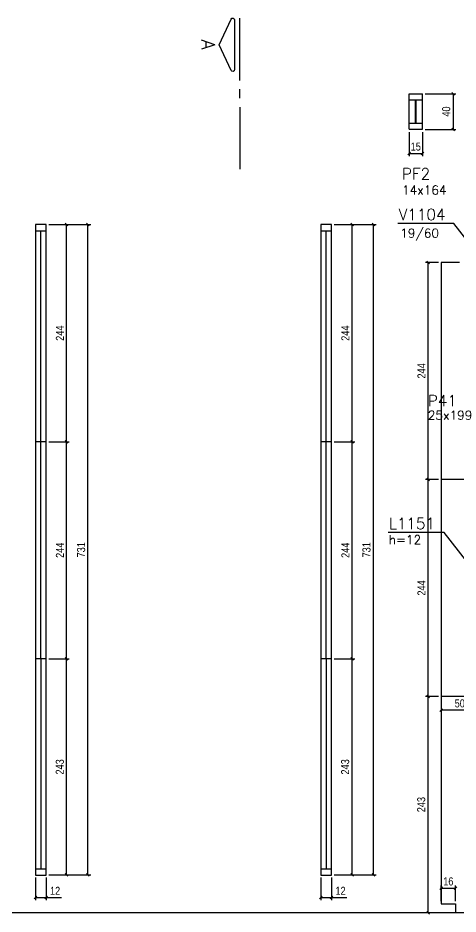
# Model space of a CAD drawing. Extents: x 1860 to 8661, y -614 to 3008.
# Drawn here: x 4696 to 5191, y 1300 to 2307 of the extents above; entities that cross this region are included whole.
import ezdxf
from ezdxf import colors
from ezdxf.entities.mleader import LeaderData, LeaderLine
from ezdxf.enums import TextEntityAlignment as Align
from ezdxf.math import Vec2, Vec3

# ---------------------------------------------------------------- set-up
doc = ezdxf.new("R2010")
doc.units = 0
for name, color, linetype in [('COTA', 241, 'Continuous'), ('F-AUX-RED', 1, 'Continuous'), ('F-CORTE-INDICAÇÃO', 4, 'Continuous'), ('F-LAJES-DIM', 2, 'Continuous'), ('F-LAJES-NOME', 4, 'Continuous'), ('F-PILARES-DIM', 172, 'Continuous'), ('F-PILARES-NOME', 170, 'Continuous'), ('F-VIGAS', 3, 'Continuous'), ('F-VIGAS-DIM', 2, 'Continuous'), ('F-VIGAS-NOME', 4, 'Continuous'), ('Painéis', 200, 'Continuous'), ('SARR_2.2x7', 40, 'Continuous'), ('SARR_EDITAR', 141, 'Continuous')]:
    doc.layers.add(name, color=color, linetype=linetype)
doc.styles.add('COTA TECNICA-50', font='techl___.ttf', dxfattribs={"height": 9})
doc.styles.add('MCP', font='romans.shx')
doc.styles.add('ROMANS', font='romans.shx')
doc.styles.get("Standard").update_dxf_attribs({"font": 'arial.ttf'})
doc.dimstyles.new('COTA PAINEL-50', dxfattribs={"dimtxt": 9, "dimasz": 3, "dimexe": 3, "dimexo": 3, "dimgap": 3, "dimtad": 1, "dimdec": 1, "dimzin": 12, "dimdsep": 46, "dimtxsty": 'COTA TECNICA-50', "dimblk1": 'OBLIQUE', "dimblk2": 'OBLIQUE', "dimsah": 1, "dimcen": 0.9, "dimclrd": 4, "dimclre": 4, "dimclrt": 240, "dimadec": 1, "dimazin": 3, "dimtfac": 1, "dimtdec": 1, "dimtmove": 0, "dimatfit": 3, "dimfxl": 1, "dimtolj": 1, "dimtzin": 12, "dimarcsym": 0})

# ---------------------------------------------------------------- blocks, each defined once
blk = doc.blocks.new('*U8')
at = {"layer": 'F-CORTE-INDICAÇÃO'}
for p, q in [((-100, 0), (-170, 0)), ((-80, 0), (-90, 0)), ((-70, 0), (0, 0))]:
    blk.add_line(p, q, dxfattribs=at)
blk.add_lwpolyline([(-112, 6, 0.802585), (-111.2, 9.8), (-140, 23.3), (-168.8, 9.8, 0.802585), (-168, 6)], format="xyb", close=True, dxfattribs=at)
at = {"layer": 'F-CORTE-INDICAÇÃO', "style": 'ROMANS'}
blk.add_attdef('CORTE', text='', height=15, dxfattribs=at).set_placement((-140, 35.8), align=Align.MIDDLE_CENTER)
at = {"layer": 'F-CORTE-INDICAÇÃO', "color": 2, "style": 'ROMANS'}
blk.add_attdef('FOLHA', text='', height=12, dxfattribs=at).set_placement((-140, -10), align=Align.MIDDLE_CENTER)
blk = doc.blocks.new('_Dot')
at = {"color": 0, "linetype": 'ByBlock', "lineweight": -2}
blk.add_line((-0.5, 0), (-1, 0), dxfattribs=at)
at = {"color": 0, "linetype": 'ByBlock', "const_width": 0.5}
blk.add_lwpolyline([(-0.25, 0, 1), (0.25, 0, 1)], format="xyb", close=True, dxfattribs=at)
blk = doc.blocks.new('_Oblique')
at = {"color": 0, "linetype": 'ByBlock', "lineweight": -2}
blk.add_line((-0.5, -0.5), (0.5, 0.5), dxfattribs=at)
blk = doc.blocks.new('*D1084')
at = {"layer": 'COTA', "color": 4, "lineweight": -2, "transparency": 16777216}
for p, q in [((4731, 2074.7), (4778.1, 2074.7)), ((4775.1, 1343.7), (4775.1, 2074.7)), ((4731, 1343.7), (4778.1, 1343.7))]:
    blk.add_line(p, q, dxfattribs=at)
at = {"layer": 'Defpoints', "color": 0, "transparency": 16777216}
for p in [(4728, 2074.7), (4775.1, 2074.7), (4728, 1343.7)]:
    blk.add_point(p, dxfattribs=at)
at = {"layer": 'COTA', "color": 4, "lineweight": -2, "transparency": 16777216, "xscale": 3, "yscale": 3, "zscale": 3}
for p, rotation in [((4775.1, 2074.7), 90), ((4775.1, 1343.7), 270)]:
    blk.add_blockref('_Oblique', p, dxfattribs=dict(at, rotation=rotation))
at = {"layer": 'COTA', "color": 240, "transparency": 16777216, "insert": (4767.4, 1709.2), "char_height": 9, "attachment_point": 5, "rotation": 90, "style": 'COTA TECNICA-50'}
blk.add_mtext('\\A1;731', dxfattribs=at)
blk = doc.blocks.new('*D1085')
at = {"layer": 'COTA', "color": 4, "lineweight": -2, "transparency": 16777216}
for p, q in [((4731, 1586.7), (4754.1, 1586.7)), ((4751.1, 1343.7), (4751.1, 1586.7)), ((4731, 1343.7), (4754.1, 1343.7))]:
    blk.add_line(p, q, dxfattribs=at)
at = {"layer": 'Defpoints', "color": 0, "transparency": 16777216}
for p in [(4728, 1586.7), (4751.1, 1586.7), (4728, 1343.7)]:
    blk.add_point(p, dxfattribs=at)
at = {"layer": 'COTA', "color": 4, "lineweight": -2, "transparency": 16777216, "xscale": 3, "yscale": 3, "zscale": 3}
for p, rotation in [((4751.1, 1586.7), 90), ((4751.1, 1343.7), 270)]:
    blk.add_blockref('_Oblique', p, dxfattribs=dict(at, rotation=rotation))
at = {"layer": 'COTA', "color": 240, "transparency": 16777216, "insert": (4743.4, 1465.2), "char_height": 9, "attachment_point": 5, "rotation": 90, "style": 'COTA TECNICA-50'}
blk.add_mtext('\\A1;243', dxfattribs=at)
blk = doc.blocks.new('*D1086')
at = {"layer": 'COTA', "color": 4, "lineweight": -2, "transparency": 16777216}
for p, q in [((4731, 1830.7), (4754.1, 1830.7)), ((4751.1, 1586.7), (4751.1, 1830.7)), ((4731, 1586.7), (4754.1, 1586.7))]:
    blk.add_line(p, q, dxfattribs=at)
at = {"layer": 'Defpoints', "color": 0, "transparency": 16777216}
for p in [(4728, 1830.7), (4751.1, 1830.7), (4728, 1586.7)]:
    blk.add_point(p, dxfattribs=at)
at = {"layer": 'COTA', "color": 4, "lineweight": -2, "transparency": 16777216, "xscale": 3, "yscale": 3, "zscale": 3}
for p, rotation in [((4751.1, 1830.7), 90), ((4751.1, 1586.7), 270)]:
    blk.add_blockref('_Oblique', p, dxfattribs=dict(at, rotation=rotation))
at = {"layer": 'COTA', "color": 240, "transparency": 16777216, "insert": (4743.5, 1708.7), "char_height": 9, "attachment_point": 5, "rotation": 90, "style": 'COTA TECNICA-50'}
blk.add_mtext('\\A1;244', dxfattribs=at)
blk = doc.blocks.new('*D1087')
at = {"layer": 'COTA', "color": 4, "lineweight": -2, "transparency": 16777216}
for p, q in [((4731, 2074.7), (4754.1, 2074.7)), ((4751.1, 1830.7), (4751.1, 2074.7)), ((4731, 1830.7), (4754.1, 1830.7))]:
    blk.add_line(p, q, dxfattribs=at)
at = {"layer": 'Defpoints', "color": 0, "transparency": 16777216}
for p in [(4728, 2074.7), (4751.1, 2074.7), (4728, 1830.7)]:
    blk.add_point(p, dxfattribs=at)
at = {"layer": 'COTA', "color": 4, "lineweight": -2, "transparency": 16777216, "xscale": 3, "yscale": 3, "zscale": 3}
for p, rotation in [((4751.1, 2074.7), 90), ((4751.1, 1830.7), 270)]:
    blk.add_blockref('_Oblique', p, dxfattribs=dict(at, rotation=rotation))
at = {"layer": 'COTA', "color": 240, "transparency": 16777216, "insert": (4743.5, 1952.7), "char_height": 9, "attachment_point": 5, "rotation": 90, "style": 'COTA TECNICA-50'}
blk.add_mtext('\\A1;244', dxfattribs=at)
blk = doc.blocks.new('*D1088')
at = {"layer": 'COTA', "color": 4, "lineweight": -2, "transparency": 16777216}
for p, q in [((4716, 1340.7), (4716, 1315.3)), ((4728, 1340.7), (4728, 1315.3)), ((4716, 1318.3), (4728, 1318.3)), ((4728, 1318.3), (4745.3, 1318.3))]:
    blk.add_line(p, q, dxfattribs=at)
at = {"layer": 'Defpoints', "color": 0, "transparency": 16777216}
for p in [(4716, 1343.7), (4728, 1343.7), (4728, 1318.3)]:
    blk.add_point(p, dxfattribs=at)
at = {"layer": 'COTA', "color": 4, "lineweight": -2, "transparency": 16777216, "xscale": 3, "yscale": 3, "zscale": 3, "rotation": 180}
blk.add_blockref('_Oblique', (4716, 1318.3), dxfattribs=at)
at = {"layer": 'COTA', "color": 4, "lineweight": -2, "transparency": 16777216, "xscale": 3, "yscale": 3, "zscale": 3}
blk.add_blockref('_Oblique', (4728, 1318.3), dxfattribs=at)
at = {"layer": 'COTA', "color": 240, "transparency": 16777216, "insert": (4738.1, 1325.9), "char_height": 9, "attachment_point": 5, "style": 'COTA TECNICA-50'}
blk.add_mtext('\\A1;12', dxfattribs=at)
blk = doc.blocks.new('*D1093')
at = {"layer": 'COTA', "color": 4, "lineweight": -2, "transparency": 16777216}
for p, q in [((5172.4, 1314.3), (5172.4, 1331.8)), ((5188.4, 1314.3), (5188.4, 1331.8)), ((5172.4, 1328.8), (5188.4, 1328.8))]:
    blk.add_line(p, q, dxfattribs=at)
at = {"layer": 'Defpoints', "color": 0, "transparency": 16777216}
for p in [(5188.4, 1328.8), (5172.4, 1311.3), (5188.4, 1311.3)]:
    blk.add_point(p, dxfattribs=at)
at = {"layer": 'COTA', "color": 4, "lineweight": -2, "transparency": 16777216, "xscale": 3, "yscale": 3, "zscale": 3, "rotation": 180}
blk.add_blockref('_Oblique', (5172.4, 1328.8), dxfattribs=at)
at = {"layer": 'COTA', "color": 4, "lineweight": -2, "transparency": 16777216, "xscale": 3, "yscale": 3, "zscale": 3}
blk.add_blockref('_Oblique', (5188.4, 1328.8), dxfattribs=at)
at = {"layer": 'COTA', "color": 240, "transparency": 16777216, "insert": (5180.4, 1336.4), "char_height": 9, "attachment_point": 5, "style": 'COTA TECNICA-50'}
blk.add_mtext('\\A1;16', dxfattribs=at)
blk = doc.blocks.new('*D1094')
at = {"layer": 'COTA', "color": 4, "lineweight": -2, "transparency": 16777216}
for p, q in [((5169.4, 1544.3), (5154.7, 1544.3)), ((5157.7, 1301.3), (5157.7, 1544.3)), ((5185.4, 1301.3), (5154.7, 1301.3))]:
    blk.add_line(p, q, dxfattribs=at)
at = {"layer": 'Defpoints', "color": 0, "transparency": 16777216}
for p in [(5157.7, 1544.3), (5172.4, 1544.3), (5188.4, 1301.3)]:
    blk.add_point(p, dxfattribs=at)
at = {"layer": 'COTA', "color": 4, "lineweight": -2, "transparency": 16777216, "xscale": 3, "yscale": 3, "zscale": 3}
for p, rotation in [((5157.7, 1544.3), 90), ((5157.7, 1301.3), 270)]:
    blk.add_blockref('_Oblique', p, dxfattribs=dict(at, rotation=rotation))
at = {"layer": 'COTA', "color": 240, "transparency": 16777216, "insert": (5150, 1422.8), "char_height": 9, "attachment_point": 5, "rotation": 90, "style": 'COTA TECNICA-50'}
blk.add_mtext('\\A1;243', dxfattribs=at)
blk = doc.blocks.new('*D1091')
at = {"layer": 'COTA', "color": 4, "lineweight": -2, "transparency": 16777216}
for p, q in [((5169.4, 1788.3), (5154.7, 1788.3)), ((5157.7, 1544.3), (5157.7, 1788.3)), ((5169.4, 1544.3), (5154.7, 1544.3))]:
    blk.add_line(p, q, dxfattribs=at)
at = {"layer": 'Defpoints', "color": 0, "transparency": 16777216}
for p in [(5157.7, 1788.3), (5172.4, 1788.3), (5172.4, 1544.3)]:
    blk.add_point(p, dxfattribs=at)
at = {"layer": 'COTA', "color": 4, "lineweight": -2, "transparency": 16777216, "xscale": 3, "yscale": 3, "zscale": 3}
for p, rotation in [((5157.7, 1788.3), 90), ((5157.7, 1544.3), 270)]:
    blk.add_blockref('_Oblique', p, dxfattribs=dict(at, rotation=rotation))
at = {"layer": 'COTA', "color": 240, "transparency": 16777216, "insert": (5150.2, 1666.3), "char_height": 9, "attachment_point": 5, "rotation": 90, "style": 'COTA TECNICA-50'}
blk.add_mtext('\\A1;244', dxfattribs=at)
blk = doc.blocks.new('*D1092')
at = {"layer": 'COTA', "color": 4, "lineweight": -2, "transparency": 16777216}
for p, q in [((5169.4, 2032.3), (5154.7, 2032.3)), ((5157.7, 1788.3), (5157.7, 2032.3)), ((5169.4, 1788.3), (5154.7, 1788.3))]:
    blk.add_line(p, q, dxfattribs=at)
at = {"layer": 'Defpoints', "color": 0, "transparency": 16777216}
for p in [(5157.7, 2032.3), (5172.4, 2032.3), (5172.4, 1788.3)]:
    blk.add_point(p, dxfattribs=at)
at = {"layer": 'COTA', "color": 4, "lineweight": -2, "transparency": 16777216, "xscale": 3, "yscale": 3, "zscale": 3}
for p, rotation in [((5157.7, 2032.3), 90), ((5157.7, 1788.3), 270)]:
    blk.add_blockref('_Oblique', p, dxfattribs=dict(at, rotation=rotation))
at = {"layer": 'COTA', "color": 240, "transparency": 16777216, "insert": (5150.2, 1910.3), "char_height": 9, "attachment_point": 5, "rotation": 90, "style": 'COTA TECNICA-50'}
blk.add_mtext('\\A1;244', dxfattribs=at)
blk = doc.blocks.new('*D1090')
at = {"layer": 'COTA', "color": 4, "lineweight": -2, "transparency": 16777216}
for p, q in [((5172.4, 1541.3), (5172.4, 1526)), ((5222.9, 1541.3), (5222.9, 1526)), ((5222.9, 1529), (5172.4, 1529))]:
    blk.add_line(p, q, dxfattribs=at)
at = {"layer": 'Defpoints', "color": 0, "transparency": 16777216}
for p in [(5172.4, 1544.3), (5222.9, 1544.3), (5172.4, 1529)]:
    blk.add_point(p, dxfattribs=at)
at = {"layer": 'COTA', "color": 4, "lineweight": -2, "transparency": 16777216, "xscale": 3, "yscale": 3, "zscale": 3, "rotation": 180}
blk.add_blockref('_Oblique', (5172.4, 1529), dxfattribs=at)
at = {"layer": 'COTA', "color": 4, "lineweight": -2, "transparency": 16777216, "xscale": 3, "yscale": 3, "zscale": 3}
blk.add_blockref('_Oblique', (5222.9, 1529), dxfattribs=at)
at = {"layer": 'COTA', "color": 240, "transparency": 16777216, "insert": (5197.6, 1536.5), "char_height": 9, "attachment_point": 5, "style": 'COTA TECNICA-50'}
blk.add_mtext('\\A1;50.5', dxfattribs=at)
blk = doc.blocks.new('*D1317')
at = {"layer": 'COTA', "color": 4, "lineweight": -2, "transparency": 16777216}
for p, q in [((5154.3, 2221.8), (5188.7, 2221.8)), ((5185.7, 2221.8), (5185.7, 2181.8)), ((5154.3, 2181.8), (5188.7, 2181.8))]:
    blk.add_line(p, q, dxfattribs=at)
at = {"layer": 'Defpoints', "color": 0, "transparency": 16777216}
for p in [(5151.3, 2221.8), (5151.3, 2181.8), (5185.7, 2181.8)]:
    blk.add_point(p, dxfattribs=at)
at = {"layer": 'COTA', "color": 4, "lineweight": -2, "transparency": 16777216, "xscale": 3, "yscale": 3, "zscale": 3}
for p, rotation in [((5185.7, 2221.8), 90), ((5185.7, 2181.8), 270)]:
    blk.add_blockref('_Oblique', p, dxfattribs=dict(at, rotation=rotation))
at = {"layer": 'COTA', "color": 240, "transparency": 16777216, "insert": (5178.1, 2201.8), "char_height": 9, "attachment_point": 5, "rotation": 90, "style": 'COTA TECNICA-50'}
blk.add_mtext('\\A1;40', dxfattribs=at)
blk = doc.blocks.new('*D1318')
at = {"layer": 'COTA', "color": 4, "lineweight": -2, "transparency": 16777216}
for p, q in [((5136.3, 2178.8), (5136.3, 2151.8)), ((5151.3, 2178.8), (5151.3, 2151.8)), ((5136.3, 2154.8), (5151.3, 2154.8))]:
    blk.add_line(p, q, dxfattribs=at)
at = {"layer": 'Defpoints', "color": 0, "transparency": 16777216}
for p in [(5136.3, 2181.8), (5151.3, 2181.8), (5151.3, 2154.8)]:
    blk.add_point(p, dxfattribs=at)
at = {"layer": 'COTA', "color": 4, "lineweight": -2, "transparency": 16777216, "xscale": 3, "yscale": 3, "zscale": 3, "rotation": 180}
blk.add_blockref('_Oblique', (5136.3, 2154.8), dxfattribs=at)
at = {"layer": 'COTA', "color": 4, "lineweight": -2, "transparency": 16777216, "xscale": 3, "yscale": 3, "zscale": 3}
blk.add_blockref('_Oblique', (5151.3, 2154.8), dxfattribs=at)
at = {"layer": 'COTA', "color": 240, "transparency": 16777216, "insert": (5143.8, 2162.4), "char_height": 9, "attachment_point": 5, "style": 'COTA TECNICA-50'}
blk.add_mtext('\\A1;15', dxfattribs=at)
blk = doc.blocks.new('*D1345')
at = {"layer": 'COTA', "color": 4, "lineweight": -2, "transparency": 16777216}
for p, q in [((5052, 2074.7), (5099.1, 2074.7)), ((5096.1, 1343.7), (5096.1, 2074.7)), ((5052, 1343.7), (5099.1, 1343.7))]:
    blk.add_line(p, q, dxfattribs=at)
at = {"layer": 'Defpoints', "color": 0, "transparency": 16777216}
for p in [(5049, 2074.7), (5096.1, 2074.7), (5049, 1343.7)]:
    blk.add_point(p, dxfattribs=at)
at = {"layer": 'COTA', "color": 4, "lineweight": -2, "transparency": 16777216, "xscale": 3, "yscale": 3, "zscale": 3}
for p, rotation in [((5096.1, 2074.7), 90), ((5096.1, 1343.7), 270)]:
    blk.add_blockref('_Oblique', p, dxfattribs=dict(at, rotation=rotation))
at = {"layer": 'COTA', "color": 240, "transparency": 16777216, "insert": (5088.4, 1709.2), "char_height": 9, "attachment_point": 5, "rotation": 90, "style": 'COTA TECNICA-50'}
blk.add_mtext('\\A1;731', dxfattribs=at)
blk = doc.blocks.new('*D1346')
at = {"layer": 'COTA', "color": 4, "lineweight": -2, "transparency": 16777216}
for p, q in [((5052, 1586.7), (5075.1, 1586.7)), ((5072.1, 1343.7), (5072.1, 1586.7)), ((5052, 1343.7), (5075.1, 1343.7))]:
    blk.add_line(p, q, dxfattribs=at)
at = {"layer": 'Defpoints', "color": 0, "transparency": 16777216}
for p in [(5049, 1586.7), (5072.1, 1586.7), (5049, 1343.7)]:
    blk.add_point(p, dxfattribs=at)
at = {"layer": 'COTA', "color": 4, "lineweight": -2, "transparency": 16777216, "xscale": 3, "yscale": 3, "zscale": 3}
for p, rotation in [((5072.1, 1586.7), 90), ((5072.1, 1343.7), 270)]:
    blk.add_blockref('_Oblique', p, dxfattribs=dict(at, rotation=rotation))
at = {"layer": 'COTA', "color": 240, "transparency": 16777216, "insert": (5064.4, 1465.2), "char_height": 9, "attachment_point": 5, "rotation": 90, "style": 'COTA TECNICA-50'}
blk.add_mtext('\\A1;243', dxfattribs=at)
blk = doc.blocks.new('*D1347')
at = {"layer": 'COTA', "color": 4, "lineweight": -2, "transparency": 16777216}
for p, q in [((5052, 1830.7), (5075.1, 1830.7)), ((5072.1, 1586.7), (5072.1, 1830.7)), ((5052, 1586.7), (5075.1, 1586.7))]:
    blk.add_line(p, q, dxfattribs=at)
at = {"layer": 'Defpoints', "color": 0, "transparency": 16777216}
for p in [(5049, 1830.7), (5072.1, 1830.7), (5049, 1586.7)]:
    blk.add_point(p, dxfattribs=at)
at = {"layer": 'COTA', "color": 4, "lineweight": -2, "transparency": 16777216, "xscale": 3, "yscale": 3, "zscale": 3}
for p, rotation in [((5072.1, 1830.7), 90), ((5072.1, 1586.7), 270)]:
    blk.add_blockref('_Oblique', p, dxfattribs=dict(at, rotation=rotation))
at = {"layer": 'COTA', "color": 240, "transparency": 16777216, "insert": (5064.6, 1708.7), "char_height": 9, "attachment_point": 5, "rotation": 90, "style": 'COTA TECNICA-50'}
blk.add_mtext('\\A1;244', dxfattribs=at)
blk = doc.blocks.new('*D1348')
at = {"layer": 'COTA', "color": 4, "lineweight": -2, "transparency": 16777216}
for p, q in [((5052, 2074.7), (5075.1, 2074.7)), ((5072.1, 1830.7), (5072.1, 2074.7)), ((5052, 1830.7), (5075.1, 1830.7))]:
    blk.add_line(p, q, dxfattribs=at)
at = {"layer": 'Defpoints', "color": 0, "transparency": 16777216}
for p in [(5049, 2074.7), (5072.1, 2074.7), (5049, 1830.7)]:
    blk.add_point(p, dxfattribs=at)
at = {"layer": 'COTA', "color": 4, "lineweight": -2, "transparency": 16777216, "xscale": 3, "yscale": 3, "zscale": 3}
for p, rotation in [((5072.1, 2074.7), 90), ((5072.1, 1830.7), 270)]:
    blk.add_blockref('_Oblique', p, dxfattribs=dict(at, rotation=rotation))
at = {"layer": 'COTA', "color": 240, "transparency": 16777216, "insert": (5064.6, 1952.7), "char_height": 9, "attachment_point": 5, "rotation": 90, "style": 'COTA TECNICA-50'}
blk.add_mtext('\\A1;244', dxfattribs=at)
blk = doc.blocks.new('*D1349')
at = {"layer": 'COTA', "color": 4, "lineweight": -2, "transparency": 16777216}
for p, q in [((5037, 1340.7), (5037, 1315.3)), ((5049, 1340.7), (5049, 1315.3)), ((5037, 1318.3), (5049, 1318.3)), ((5049, 1318.3), (5066.3, 1318.3))]:
    blk.add_line(p, q, dxfattribs=at)
at = {"layer": 'Defpoints', "color": 0, "transparency": 16777216}
for p in [(5037, 1343.7), (5049, 1343.7), (5049, 1318.3)]:
    blk.add_point(p, dxfattribs=at)
at = {"layer": 'COTA', "color": 4, "lineweight": -2, "transparency": 16777216, "xscale": 3, "yscale": 3, "zscale": 3, "rotation": 180}
blk.add_blockref('_Oblique', (5037, 1318.3), dxfattribs=at)
at = {"layer": 'COTA', "color": 4, "lineweight": -2, "transparency": 16777216, "xscale": 3, "yscale": 3, "zscale": 3}
blk.add_blockref('_Oblique', (5049, 1318.3), dxfattribs=at)
at = {"layer": 'COTA', "color": 240, "transparency": 16777216, "insert": (5059.2, 1325.9), "char_height": 9, "attachment_point": 5, "style": 'COTA TECNICA-50'}
blk.add_mtext('\\A1;12', dxfattribs=at)

msp = doc.modelspace()

# ---------------------------------------------------------------- linework, layer by layer
at = {"layer": 'F-VIGAS'}
msp.add_lwpolyline([(5222.89, 1301.25), (4561.89, 1301.25)], dxfattribs=at)
at = {"layer": 'Painéis'}
for p, q in [((5136.3, 2181.83), (5136.3, 2221.83)), ((5136.3, 2221.83), (5151.3, 2221.83)), ((5151.3, 2181.83), (5151.3, 2221.83)), ((5136.3, 2181.83), (5151.3, 2181.83)), ((4715.95, 2074.67), (4715.95, 1343.67)), ((4727.95, 2074.67), (4715.95, 2074.67)), ((4727.95, 1343.67), (4727.95, 2074.67)), ((5036.97, 2074.67), (5036.97, 1343.67)), ((5048.97, 2074.67), (5036.97, 2074.67)), ((5048.97, 1343.67), (5048.97, 2074.67)), ((5172.39, 2032.25), (5172.39, 1311.25)), ((5192.89, 2032.25), (5172.39, 2032.25)), ((4727.95, 1830.67), (4715.95, 1830.67)), ((5048.97, 1830.67), (5036.97, 1830.67)), ((5222.89, 1788.25), (5172.39, 1788.25)), ((4727.95, 1586.67), (4715.95, 1586.67)), ((5048.97, 1586.67), (5036.97, 1586.67)), ((5222.89, 1544.25), (5172.39, 1544.25)), ((4715.95, 1343.67), (4727.95, 1343.67)), ((5036.97, 1343.67), (5048.97, 1343.67)), ((5172.39, 1311.25), (5188.39, 1311.25)), ((5188.39, 1311.25), (5188.39, 1301.25))]:
    msp.add_line(p, q, dxfattribs=at)
at = {"layer": 'SARR_2.2x7', "linetype": 'Continuous'}
for p, q in [((5136.3, 2214.83), (5151.3, 2214.83)), ((5143.3, 2188.83), (5143.3, 2214.83)), ((5144.3, 2188.83), (5144.3, 2214.83)), ((5136.3, 2188.83), (5151.3, 2188.83)), ((4715.95, 2067.67), (4727.95, 2067.67)), ((5036.97, 2067.67), (5048.97, 2067.67)), ((4715.95, 1350.67), (4727.95, 1350.67)), ((5036.97, 1350.67), (5048.97, 1350.67))]:
    msp.add_line(p, q, dxfattribs=at)
at = {"layer": 'SARR_EDITAR', "linetype": 'Continuous'}
for p, q in [((4721.95, 1830.67), (4721.95, 2067.67)), ((5042.97, 1830.67), (5042.97, 2067.67)), ((4721.95, 1586.67), (4721.95, 1830.67)), ((5042.97, 1586.67), (5042.97, 1830.67)), ((4721.95, 1586.67), (4721.95, 1350.67)), ((5042.97, 1586.67), (5042.97, 1350.67))]:
    msp.add_line(p, q, dxfattribs=at)

# ---------------------------------------------------------------- block references
at = {"layer": 'F-CORTE-INDICAÇÃO', "linetype": 'Continuous'}
ref = msp.add_blockref('*U8', (4945.86, 2136.89), dxfattribs=dict(at, xscale=-1, rotation=90))
ref.add_attrib('CORTE', 'A', dxfattribs={"height": 15, "rotation": 270, "style": 'ROMANS'}).set_placement((4910.1, 2276.89), align=Align.MIDDLE_CENTER)

# ---------------------------------------------------------------- texts
at = {"layer": 'F-LAJES-DIM', "linetype": 'Continuous', "style": 'MCP'}
msp.add_text('h=12', height=10, dxfattribs=at).set_placement((5113.45, 1715.49))
at = {"layer": 'F-LAJES-NOME', "linetype": 'Continuous', "style": 'MCP'}
msp.add_text('L1151', height=12.5, dxfattribs=at).set_placement((5113.45, 1732.49))
at = {"layer": 'F-PILARES-DIM', "linetype": 'Continuous', "style": 'MCP'}
for s, p in [('14x164', (5128.33, 2108.54)), ('25x199', (5157.31, 1855.48))]:
    msp.add_text(s, height=10, dxfattribs=at).set_placement(p)
at = {"layer": 'F-PILARES-NOME', "linetype": 'Continuous', "style": 'MCP'}
for s, p in [('PF2', (5128.33, 2125.6)), ('P41', (5157.31, 1870.48))]:
    msp.add_text(s, height=12.5, dxfattribs=at).set_placement(p)
at = {"layer": 'F-VIGAS-DIM', "linetype": 'Continuous', "style": 'MCP'}
msp.add_text('19/60', height=10, dxfattribs=at).set_placement((5126.31, 2060.1))
at = {"layer": 'F-VIGAS-NOME', "linetype": 'Continuous', "style": 'MCP'}
msp.add_text('V1104', height=12.5, dxfattribs=at).set_placement((5124.67, 2079.82))

# ---------------------------------------------------------------- dimensions: what is measured, and where the dimension line sits
at = {"layer": 'COTA'}
for base, p1, p2, angle, picture, middle in [((5185.69, 2181.83), (5151.3, 2221.83), (5151.3, 2181.83), 90, '*D1317', (5178.1, 2201.83)), ((4775.12, 2074.67), (4727.95, 1343.67), (4727.95, 2074.67), 90, '*D1084', (4767.42, 1709.17)), ((5096.14, 2074.67), (5048.97, 1343.67), (5048.97, 2074.67), 90, '*D1345', (5088.44, 1709.17)), ((4751.11, 1586.67), (4727.95, 1343.67), (4727.95, 1586.67), 90, '*D1085', (4743.41, 1465.17)), ((5072.13, 1586.67), (5048.97, 1343.67), (5048.97, 1586.67), 90, '*D1346', (5064.43, 1465.17)), ((5157.72, 1544.25), (5188.39, 1301.25), (5172.39, 1544.25), 90, '*D1094', (5150.03, 1422.75)), ((5172.39, 1528.95), (5222.89, 1544.25), (5172.39, 1544.25), 180, '*D1090', (5197.64, 1536.55)), ((5188.39, 1328.84), (5172.39, 1311.25), (5188.39, 1311.25), 180, '*D1093', (5180.39, 1336.43))]:
    dim = msp.add_linear_dim(base=base, p1=p1, p2=p2, angle=angle, dimstyle='COTA PAINEL-50', dxfattribs=at)
    dim.commit()
    dim.dimension.update_dxf_attribs({"geometry": picture, "text_midpoint": middle})
for base, p1, p2, picture, middle in [((5151.3, 2154.82), (5136.3, 2181.83), (5151.3, 2181.83), '*D1318', (5143.8, 2162.42)), ((4727.95, 1318.34), (4715.95, 1343.67), (4727.95, 1343.67), '*D1088', (4738.14, 1325.9)), ((5048.97, 1318.34), (5036.97, 1343.67), (5048.97, 1343.67), '*D1349', (5059.16, 1325.9))]:
    dim = msp.add_linear_dim(base=base, p1=p1, p2=p2, dimstyle='COTA PAINEL-50', dxfattribs=at)
    dim.commit()
    dim.dimension.update_dxf_attribs({"geometry": picture, "text_midpoint": middle})
for base, p1, p2, picture, middle in [((4751.11, 2074.67), (4727.95, 1830.67), (4727.95, 2074.67), '*D1087', (4743.54, 1952.67)), ((5072.13, 2074.67), (5048.97, 1830.67), (5048.97, 2074.67), '*D1348', (5064.56, 1952.67)), ((5157.72, 2032.25), (5172.39, 1788.25), (5172.39, 2032.25), '*D1092', (5150.16, 1910.25)), ((4751.11, 1830.67), (4727.95, 1586.67), (4727.95, 1830.67), '*D1086', (4743.54, 1708.67)), ((5072.13, 1830.67), (5048.97, 1586.67), (5048.97, 1830.67), '*D1347', (5064.56, 1708.67)), ((5157.72, 1788.25), (5172.39, 1544.25), (5172.39, 1788.25), '*D1091', (5150.16, 1666.25))]:
    dim = msp.add_linear_dim(base=base, p1=p1, p2=p2, angle=90, dimstyle='COTA PAINEL-50', override={"dimtmove": 1}, dxfattribs=at)
    dim.commit()
    dim.dimension.update_dxf_attribs({"geometry": picture, "text_midpoint": middle})

# ---------------------------------------------------------------- leaders
at = {"layer": 'F-AUX-RED', "linetype": 'Continuous'}
ml = msp.add_multileader_mtext('Standard', dxfattribs=at)
ml.set_content('', color=256)
ml.set_leader_properties()
ml.set_arrow_properties(name='DOT')
ml.build(insert=Vec2(0, 0))
ml.multileader.update_dxf_attribs({"text_right_attachment_type": 6, "text_top_attachment_type": 0, "text_bottom_attachment_type": 0, "dogleg_length": 0.36, "arrow_head_size": 5})
ctx = ml.context
ctx.base_point, ctx.char_height, ctx.arrow_head_size, ctx.landing_gap_size, ctx.plane_origin = Vec3(5123.61, 2076.03), 0.18, 5, 0.09, Vec3(5215.33, 2039.27)
ctx.right_attachment, ctx.text_align_type = 6, 2
notes = []
notes.append((ctx, [(0, (1, 1, 0), (5186.65, 2075.94), (-1, 0), 62.85, [(0, [(5215.33, 2039.27)], 256, [])])]))
ctx.mtext.insert, ctx.mtext.alignment, ctx.mtext.flow_direction = Vec3(5123.7, 2076.12), 3, 5
ml = msp.add_multileader_mtext('Standard', dxfattribs=at)
ml.set_content('', color=256)
ml.set_leader_properties()
ml.set_arrow_properties(name='DOT')
ml.build(insert=Vec2(0, 0))
ml.multileader.update_dxf_attribs({"text_right_attachment_type": 6, "text_top_attachment_type": 0, "text_bottom_attachment_type": 0, "dogleg_length": 0.36, "arrow_head_size": 5})
ctx = ml.context
ctx.base_point, ctx.char_height, ctx.arrow_head_size, ctx.landing_gap_size, ctx.plane_origin = Vec3(5112.53, 1728.79), 0.18, 5, 0.09, Vec3(5204.25, 1692.03)
ctx.right_attachment, ctx.text_align_type = 6, 2
notes.append((ctx, [(0, (1, 1, 0), (5175.57, 1728.7), (-1, 0), 62.85, [(0, [(5204.25, 1692.03)], 256, [])])]))
ctx.mtext.insert, ctx.mtext.alignment, ctx.mtext.flow_direction = Vec3(5112.62, 1728.88), 3, 5
for ctx, leaders in notes:
    for number, flags, end, landing, length, lines in leaders:
        leader = LeaderData()
        leader.index, (leader.has_last_leader_line, leader.has_dogleg_vector, leader.attachment_direction) = number, flags
        leader.last_leader_point, leader.dogleg_vector, leader.dogleg_length = Vec3(end), Vec3(landing), length
        for number, points, colour, breaks in lines:
            line = LeaderLine()
            line.index, line.vertices, line.color, line.breaks = number, Vec3.list(points), colors.encode_raw_color(colour), breaks
            leader.lines.append(line)
        ctx.leaders.append(leader)

doc.saveas('drawing.dxf')
